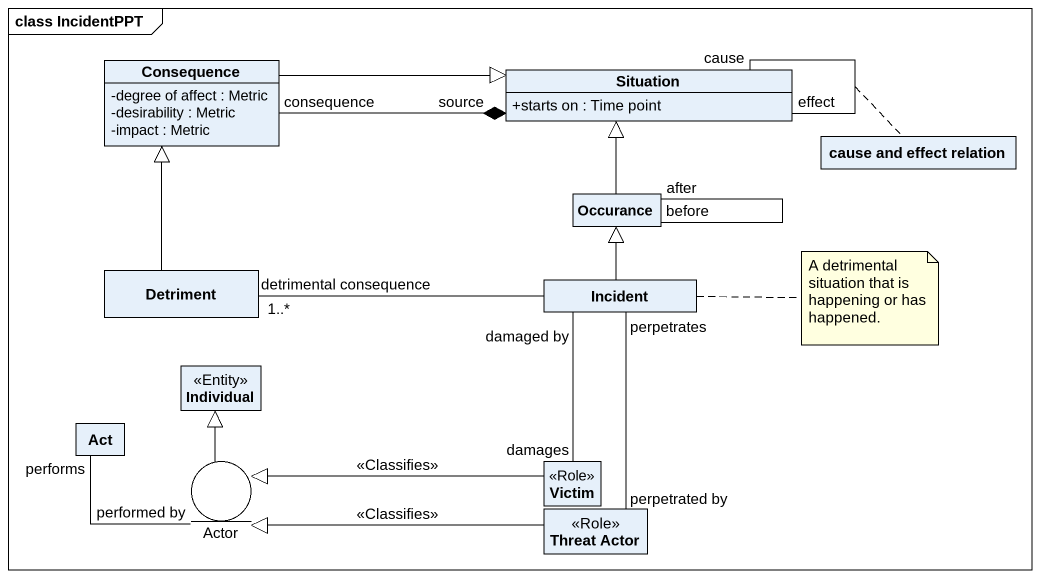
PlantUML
@startuml
mainframe class IncidentPPT
allowmixing
hide circle
hide empty members
skinparam classAttributeIconSize 0
class Consequence {
  -degree of affect : Metric
  -desirability : Metric
  -impact : Metric
}
class Situation {
  +starts on : Time point
}
class "cause and effect relation" as cause_and_effect_relation
class Occurance
class Detriment
class Incident
class Individual <<Entity>>
class Act
entity "Actor" as Actor_
class "Threat Actor" as Threat_Actor <<Role>>
class Victim <<Role>>
Consequence -right-|> Situation
Situation "source" *-left- "consequence" Consequence
Situation "effect" -- "cause" Situation
(Situation, Situation) .. cause_and_effect_relation
Occurance -up-|> Situation
Occurance "before" -- "after" Occurance
Detriment -up-|> Consequence
Incident -up-|> Occurance
Incident -left- "detrimental consequence\n1..*" Detriment
Incident "perpetrates" -- "perpetrated by" Threat_Actor
Incident "damaged by" -- "damages" Victim
Actor_ -up-|> Individual
Actor_ "performed by" -left- "performs" Act
Threat_Actor -left-|> Actor_ : <<Classifies>>
Victim -left-|> Actor_ : <<Classifies>>
note right of Incident : A detrimental situation that is happening or has happened.
@enduml
